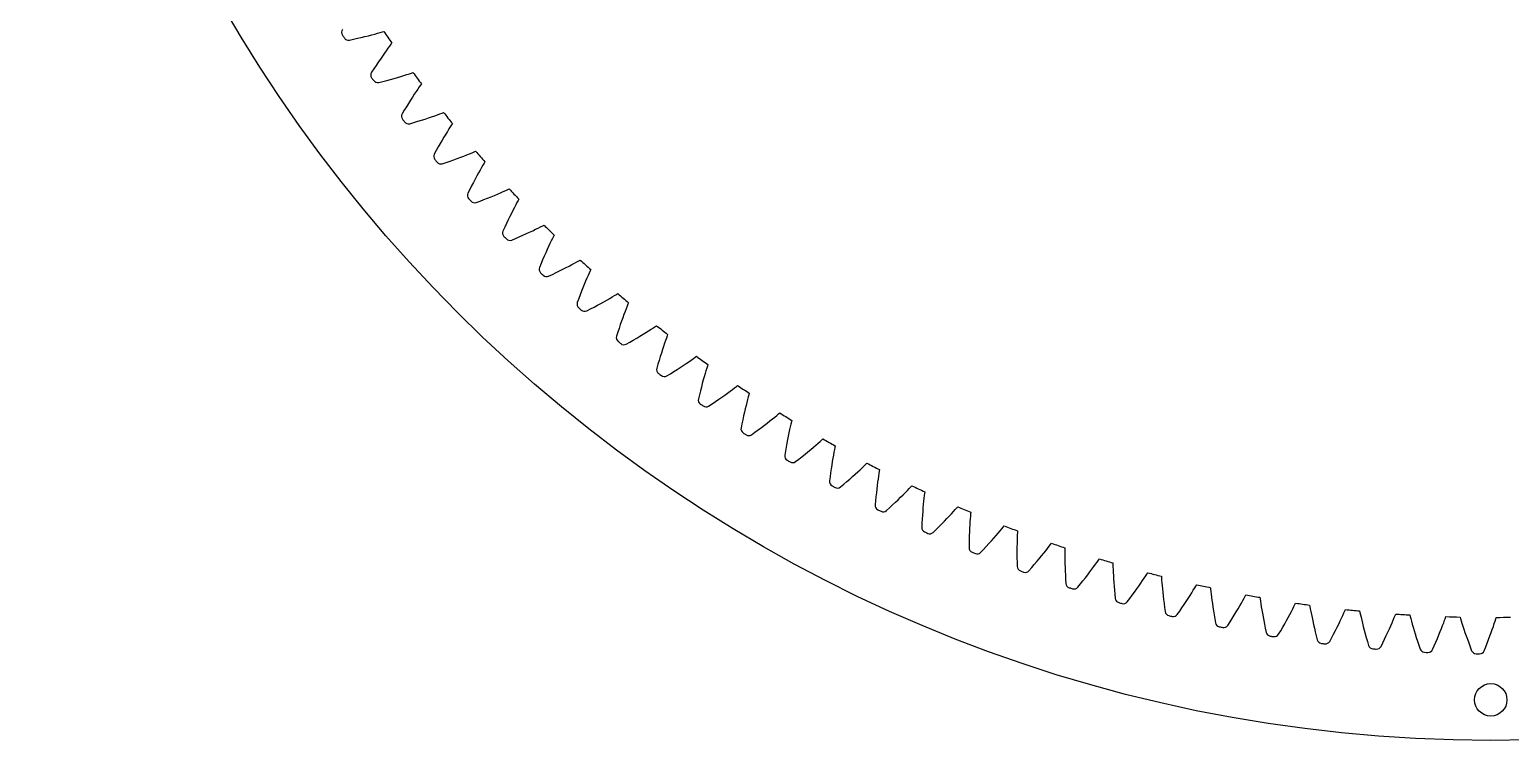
# Model space of a CAD drawing. Header units: millimetres. Extents: x -90 to 90, y -90 to 90.
# Drawn here: x -90.1 to 1.2, y -90.1 to -46.2 of the extents above; entities that cross this region are included whole.
import ezdxf

# ---------------------------------------------------------------- set-up
doc = ezdxf.new("R2010")
doc.units = ezdxf.units.MM

msp = doc.modelspace()

# ---------------------------------------------------------------- linework, layer by layer
at = {"layer": 'fixed_ring'}
for p, q in [((-68.996147, -46.566868), (-68.805105, -46.516684)), ((-68.805105, -46.516684), (-68.628699, -46.469025)), ((-68.628699, -46.469025), (-68.469939, -46.425024)), ((-68.469939, -46.425024), (-68.334548, -46.38665)), ((-68.334548, -46.38665), (-68.242206, -46.360019)), ((-70.373303, -46.888469), (-70.120606, -46.834021)), ((-70.120606, -46.834021), (-69.876143, -46.779871)), ((-69.876143, -46.779871), (-69.640786, -46.725726)), ((-69.640786, -46.725726), (-69.415131, -46.67191)), ((-69.415131, -46.67191), (-69.199927, -46.618804)), ((-69.199927, -46.618804), (-68.996147, -46.566868)), ((-67.991762, -47.396085), (-68.09952, -47.543662)), ((-67.893748, -47.26367), (-67.991762, -47.396085)), ((-67.809367, -47.151049), (-67.893748, -47.26367)), ((-67.751388, -47.074403), (-67.809367, -47.151049)), ((-68.59438, -48.248768), (-68.729336, -48.449046)), ((-68.463211, -48.057428), (-68.59438, -48.248768)), ((-68.336452, -47.875589), (-68.463211, -48.057428)), ((-68.214884, -47.703994), (-68.336452, -47.875589)), ((-68.09952, -47.543662), (-68.214884, -47.703994)), ((-68.867562, -48.657823), (-69.00902, -48.87418)), ((-68.729336, -48.449046), (-68.867562, -48.657823)), ((-67.833914, -49.312196), (-67.610443, -49.24993)), ((-67.610443, -49.24993), (-67.397389, -49.188766)), ((-67.397389, -49.188766), (-67.195706, -49.129202)), ((-67.195706, -49.129202), (-67.006688, -49.071867)), ((-67.006688, -49.071867), (-66.832199, -49.017607)), ((-66.832199, -49.017607), (-66.675207, -48.967666)), ((-66.675207, -48.967666), (-66.541354, -48.924225)), ((-66.541354, -48.924225), (-66.45008, -48.89414)), ((-68.559791, -49.502377), (-68.30932, -49.438463)), ((-68.30932, -49.438463), (-68.067068, -49.375156)), ((-68.067068, -49.375156), (-67.833914, -49.312196)), ((-66.262972, -50.071578), (-66.372224, -50.236136)), ((-66.160841, -49.920053), (-66.262972, -50.071578)), ((-66.067878, -49.784044), (-66.160841, -49.920053)), ((-65.987792, -49.66833), (-66.067878, -49.784044)), ((-65.932738, -49.589556), (-65.987792, -49.66833)), ((-66.858286, -51.000013), (-66.988562, -51.213841)), ((-66.730959, -50.794799), (-66.858286, -51.000013)), ((-66.60708, -50.59866), (-66.730959, -50.794799)), ((-66.487251, -50.412183), (-66.60708, -50.59866)), ((-66.372224, -50.236136), (-66.487251, -50.412183)), ((-66.988562, -51.213841), (-67.121781, -51.435365)), ((-66.649241, -52.04622), (-66.401351, -51.97293)), ((-66.401351, -51.97293), (-66.161651, -51.900555)), ((-66.161651, -51.900555), (-65.93103, -51.82887)), ((-65.93103, -51.82887), (-65.71006, -51.758242)), ((-65.71006, -51.758242), (-65.499457, -51.689108)), ((-65.499457, -51.689108), (-65.300158, -51.621999)), ((-65.300158, -51.621999), (-65.11343, -51.557595)), ((-65.11343, -51.557595), (-64.941105, -51.49681)), ((-64.941105, -51.49681), (-64.786103, -51.440999)), ((-64.786103, -51.440999), (-64.653979, -51.392554)), ((-64.653979, -51.392554), (-64.563901, -51.359057)), ((-64.020767, -52.034521), (-64.072819, -52.11531)), ((-64.543945, -52.877424), (-64.656675, -53.068277)), ((-64.435621, -52.697175), (-64.543945, -52.877424)), ((-64.332636, -52.528624), (-64.435621, -52.697175)), ((-64.236278, -52.373364), (-64.332636, -52.528624)), ((-64.148495, -52.233955), (-64.236278, -52.373364)), ((-64.072819, -52.11531), (-64.148495, -52.233955)), ((-65.014746, -53.697371), (-65.139539, -53.92375)), ((-64.892606, -53.478794), (-65.014746, -53.697371)), ((-64.773088, -53.268936), (-64.892606, -53.478794)), ((-64.656675, -53.068277), (-64.773088, -53.268936)), ((-62.958095, -53.903125), (-62.805302, -53.841523)), ((-62.805302, -53.841523), (-62.675094, -53.788143)), ((-62.675094, -53.788143), (-62.586339, -53.751281)), ((-64.644355, -54.516398), (-64.399398, -54.433835)), ((-64.399398, -54.433835), (-64.16259, -54.352495)), ((-64.16259, -54.352495), (-63.934829, -54.272186)), ((-63.934829, -54.272186), (-63.716671, -54.193296)), ((-63.716671, -54.193296), (-63.508819, -54.116289)), ((-63.508819, -54.116289), (-63.312185, -54.041731)), ((-63.312185, -54.041731), (-63.128011, -53.970349)), ((-63.128011, -53.970349), (-62.958095, -53.903125)), ((-62.220795, -54.752546), (-62.311245, -54.911321)), ((-62.138318, -54.609934), (-62.220795, -54.752546)), ((-62.067159, -54.488526), (-62.138318, -54.609934)), ((-62.018182, -54.405837), (-62.067159, -54.488526)), ((-62.723538, -55.667677), (-62.835078, -55.881882)), ((-62.614755, -55.462781), (-62.723538, -55.667677)), ((-62.509284, -55.267822), (-62.614755, -55.462781)), ((-62.407816, -55.083626), (-62.509284, -55.267822)), ((-62.311245, -54.911321), (-62.407816, -55.083626)), ((-62.94891, -56.104898), (-63.065099, -56.335811)), ((-62.835078, -55.881882), (-62.94891, -56.104898)), ((-61.848135, -56.638686), (-61.633099, -56.551646)), ((-61.633099, -56.551646), (-61.42829, -56.466874)), ((-61.42829, -56.466874), (-61.2346, -56.384974)), ((-61.2346, -56.384974), (-61.053242, -56.306714)), ((-61.053242, -56.306714), (-60.885974, -56.233146)), ((-60.885974, -56.233146), (-60.735606, -56.16584)), ((-60.735606, -56.16584), (-60.607499, -56.1076)), ((-60.607499, -56.1076), (-60.520193, -56.067426)), ((-62.547973, -56.909414), (-62.306295, -56.817695)), ((-62.306295, -56.817695), (-62.072714, -56.727505)), ((-62.072714, -56.727505), (-61.848135, -56.638686)), ((-60.291681, -57.392113), (-60.386148, -57.579995)), ((-60.201659, -57.216297), (-60.291681, -57.392113)), ((-60.117245, -57.054233), (-60.201659, -57.216297)), ((-60.040191, -56.908619), (-60.117245, -57.054233)), ((-59.973649, -56.78462), (-60.040191, -56.908619)), ((-59.927817, -56.700148), (-59.973649, -56.78462)), ((-60.688613, -58.205875), (-60.793976, -58.433016)), ((-60.58521, -57.987626), (-60.688613, -58.205875)), ((-60.484211, -57.778783), (-60.58521, -57.987626)), ((-60.386148, -57.579995), (-60.484211, -57.778783)), ((-58.727677, -58.483575), (-58.579947, -58.410661)), ((-58.579947, -58.410661), (-58.45412, -58.347643)), ((-58.45412, -58.347643), (-58.368388, -58.304213)), ((-60.793976, -58.433016), (-60.901397, -58.668136)), ((-60.363062, -59.22188), (-60.125004, -59.121136)), ((-60.125004, -59.121136), (-59.894981, -59.022224)), ((-59.894981, -59.022224), (-59.673902, -58.92502)), ((-59.673902, -58.92502), (-59.462292, -58.829953)), ((-59.462292, -58.829953), (-59.260817, -58.737538)), ((-59.260817, -58.737538), (-59.070344, -58.648409)), ((-59.070344, -58.648409), (-58.892058, -58.563383)), ((-58.892058, -58.563383), (-58.727677, -58.483575)), ((-57.928606, -59.275165), (-58.006864, -59.44029)), ((-57.857084, -59.126756), (-57.928606, -59.275165)), ((-57.795253, -59.000342), (-57.857084, -59.126756)), ((-57.752631, -58.914205), (-57.795253, -59.000342)), ((-58.361131, -60.225501), (-58.456251, -60.447485)), ((-58.268058, -60.013006), (-58.361131, -60.225501)), ((-58.177542, -59.810671), (-58.268058, -60.013006)), ((-58.090209, -59.619368), (-58.177542, -59.810671)), ((-58.006864, -59.44029), (-58.090209, -59.619368)), ((-58.552995, -60.678428), (-58.651496, -60.917422)), ((-58.456251, -60.447485), (-58.552995, -60.678428)), ((-57.632474, -61.233403), (-57.415207, -61.127952)), ((-57.415207, -61.127952), (-57.207323, -61.024993)), ((-57.207323, -61.024993), (-57.009467, -60.925064)), ((-57.009467, -60.925064), (-56.822481, -60.828834)), ((-56.822481, -60.828834), (-56.64752, -60.737162)), ((-56.64752, -60.737162), (-56.486256, -60.651228)), ((-56.486256, -60.651228), (-56.341374, -60.572808)), ((-56.341374, -60.572808), (-56.218007, -60.505102)), ((-56.218007, -60.505102), (-56.133969, -60.458478)), ((-55.535054, -61.132556), (-55.592087, -61.261206)), ((-55.495703, -61.044877), (-55.535054, -61.132556)), ((-58.092713, -61.450525), (-57.858613, -61.340898)), ((-57.858613, -61.340898), (-57.632474, -61.233403)), ((-55.886593, -61.956691), (-55.969434, -62.162288)), ((-55.806517, -61.762238), (-55.886593, -61.956691)), ((-55.729967, -61.580152), (-55.806517, -61.762238)), ((-55.657976, -61.4122), (-55.729967, -61.580152)), ((-55.592087, -61.261206), (-55.657976, -61.4122)), ((-56.229139, -62.837956), (-56.318581, -63.080487)), ((-56.141151, -62.603538), (-56.229139, -62.837956)), ((-56.054447, -62.378133), (-56.141151, -62.603538)), ((-55.969434, -62.162288), (-56.054447, -62.378133)), ((-54.677426, -63.026358), (-54.494193, -62.923163)), ((-54.494193, -62.923163), (-54.322803, -62.824975)), ((-54.322803, -62.824975), (-54.164886, -62.733035)), ((-54.164886, -62.733035), (-54.023056, -62.649221)), ((-54.023056, -62.649221), (-53.902323, -62.576923)), ((-53.902323, -62.576923), (-53.820098, -62.52717)), ((-55.74014, -63.592194), (-55.51033, -63.473838)), ((-55.51033, -63.473838), (-55.288394, -63.357914)), ((-55.288394, -63.357914), (-55.075248, -63.244364)), ((-55.075248, -63.244364), (-54.871384, -63.133658)), ((-54.871384, -63.133658), (-54.677426, -63.026358)), ((-53.443837, -63.817691), (-53.516542, -64.015018)), ((-53.374191, -63.632854), (-53.443837, -63.817691)), ((-53.308568, -63.462313), (-53.374191, -63.632854)), ((-53.248405, -63.308947), (-53.308568, -63.462313)), ((-53.196252, -63.178243), (-53.248405, -63.308947)), ((-53.160227, -63.089146), (-53.196252, -63.178243)), ((-53.746588, -64.670982), (-53.825697, -64.908545)), ((-53.668425, -64.442476), (-53.746588, -64.670982)), ((-53.591591, -64.223585), (-53.668425, -64.442476)), ((-53.516542, -64.015018), (-53.591591, -64.223585)), ((-51.921198, -64.823865), (-51.766852, -64.726051)), ((-51.766852, -64.726051), (-51.628274, -64.636961)), ((-51.628274, -64.636961), (-51.510346, -64.560173)), ((-51.510346, -64.560173), (-51.430051, -64.507363)), ((-53.825697, -64.908545), (-53.905953, -65.154268)), ((-53.308673, -65.643855), (-53.083478, -65.516939)), ((-53.083478, -65.516939), (-52.866059, -65.392748)), ((-52.866059, -65.392748), (-52.657335, -65.271261)), ((-52.657335, -65.271261), (-52.45778, -65.152965)), ((-52.45778, -65.152965), (-52.267995, -65.038446)), ((-52.267995, -65.038446), (-52.088773, -64.928431)), ((-52.088773, -64.928431), (-51.921198, -64.823865)), ((-50.942869, -65.595491), (-51.005514, -65.782817)), ((-50.883707, -65.422603), (-50.942869, -65.595491)), ((-50.829356, -65.267082), (-50.883707, -65.422603)), ((-50.782157, -65.134509), (-50.829356, -65.267082)), ((-50.749508, -65.044119), (-50.782157, -65.134509)), ((-51.206441, -66.415607), (-51.275954, -66.646892)), ((-51.137895, -66.193982), (-51.206441, -66.415607)), ((-51.070744, -65.982739), (-51.137895, -66.193982)), ((-51.005514, -65.782817), (-51.070744, -65.982739)), ((-49.446105, -66.731005), (-49.295547, -66.627454)), ((-49.295547, -66.627454), (-49.160419, -66.533215)), ((-49.160419, -66.533215), (-49.045463, -66.452045)), ((-49.045463, -66.452045), (-48.967211, -66.396252)), ((-51.346071, -66.887262), (-51.417027, -67.13583)), ((-51.275954, -66.646892), (-51.346071, -66.887262)), ((-50.801754, -67.602604), (-50.581492, -67.467307)), ((-50.581492, -67.467307), (-50.368899, -67.335026)), ((-50.368899, -67.335026), (-50.164892, -67.205774)), ((-50.164892, -67.205774), (-49.969927, -67.080056)), ((-49.969927, -67.080056), (-49.784585, -66.958479)), ((-49.784585, -66.958479), (-49.609628, -66.8418)), ((-49.609628, -66.8418), (-49.446105, -66.731005)), ((-48.439443, -67.465285), (-48.494998, -67.654835)), ((-48.386827, -67.290293), (-48.439443, -67.465285)), ((-48.338364, -67.132839), (-48.386827, -67.290293)), ((-48.296185, -66.998584), (-48.338364, -67.132839)), ((-48.266959, -66.90703), (-48.296185, -66.998584)), ((-48.67198, -68.294735), (-48.732744, -68.528471)), ((-48.611819, -68.070688), (-48.67198, -68.294735)), ((-48.552662, -67.857069), (-48.611819, -68.070688)), ((-48.494998, -67.654835), (-48.552662, -67.857069)), ((-46.901026, -68.543695), (-46.75447, -68.434554)), ((-46.75447, -68.434554), (-46.622982, -68.335299)), ((-46.622982, -68.335299), (-46.511161, -68.249862)), ((-46.511161, -68.249862), (-46.435063, -68.191165)), ((-48.79377, -68.771308), (-48.855326, -69.022369)), ((-48.732744, -68.528471), (-48.79377, -68.771308)), ((-48.222931, -69.46567), (-48.007914, -69.322183)), ((-48.007914, -69.322183), (-47.800447, -69.181999)), ((-47.800447, -69.181999), (-47.601446, -69.045165)), ((-47.601446, -69.045165), (-47.411349, -68.912202)), ((-47.411349, -68.912202), (-47.23071, -68.783739)), ((-47.23071, -68.783739), (-47.060266, -68.660562)), ((-47.060266, -68.660562), (-46.901026, -68.543695)), ((-45.867457, -69.239589), (-45.915842, -69.431095)), ((-45.82146, -69.062742), (-45.867457, -69.239589)), ((-45.778954, -68.903576), (-45.82146, -69.062742)), ((-45.741855, -68.76783), (-45.778954, -68.903576)), ((-45.716094, -68.675241), (-45.741855, -68.76783)), ((-46.06863, -70.077199), (-46.120559, -70.313055)), ((-46.016939, -69.851048), (-46.06863, -70.077199)), ((-45.965859, -69.635354), (-46.016939, -69.851048)), ((-45.915842, -69.431095), (-45.965859, -69.635354)), ((-44.444296, -70.382143), (-44.289564, -70.259368)), ((-44.289564, -70.259368), (-44.147217, -70.144792)), ((-44.147217, -70.144792), (-44.019556, -70.040661)), ((-44.019556, -70.040661), (-43.911027, -69.951078)), ((-43.911027, -69.951078), (-43.837191, -69.889561)), ((-46.172407, -70.558016), (-46.224476, -70.811215)), ((-46.120559, -70.313055), (-46.172407, -70.558016)), ((-45.575854, -71.230414), (-45.366386, -71.078941)), ((-45.366386, -71.078941), (-45.164339, -70.931052)), ((-45.164339, -70.931052), (-44.970626, -70.78683)), ((-44.970626, -70.78683), (-44.785664, -70.64681)), ((-44.785664, -70.64681), (-44.609986, -70.511644)), ((-44.609986, -70.511644), (-44.444296, -70.382143)), ((-43.271698, -71.109082), (-43.313996, -71.315079)), ((-43.230551, -70.915893), (-43.271698, -71.109082)), ((-43.191238, -70.737441), (-43.230551, -70.915893)), ((-43.15475, -70.576788), (-43.191238, -70.737441)), ((-43.122782, -70.439742), (-43.15475, -70.576788)), ((-43.100522, -70.346251), (-43.122782, -70.439742)), ((-43.443095, -71.99812), (-43.485692, -72.244857)), ((-43.400074, -71.760477), (-43.443095, -71.99812)), ((-43.356926, -71.532541), (-43.400074, -71.760477)), ((-43.313996, -71.315079), (-43.356926, -71.532541)), ((-41.926121, -72.139747), (-41.765419, -72.004105)), ((-41.765419, -72.004105), (-41.615416, -71.875598)), ((-41.615416, -71.875598), (-41.477479, -71.755748)), ((-41.477479, -71.755748), (-41.353825, -71.646889)), ((-41.353825, -71.646889), (-41.248743, -71.553287)), ((-41.248743, -71.553287), (-41.177273, -71.489036)), ((-40.442675, -72.011956), (-40.469464, -72.150107)), ((-40.423947, -71.917693), (-40.442675, -72.011956)), ((-43.485692, -72.244857), (-43.5282, -72.499836)), ((-42.864269, -72.89434), (-42.660647, -72.735095)), ((-42.660647, -72.735095), (-42.464306, -72.579711)), ((-42.464306, -72.579711), (-42.276155, -72.428304)), ((-42.276155, -72.428304), (-42.096591, -72.281426)), ((-42.096591, -72.281426), (-41.926121, -72.139747)), ((-40.600827, -72.893865), (-40.635547, -73.112788)), ((-40.566308, -72.686423), (-40.600827, -72.893865)), ((-40.532456, -72.491823), (-40.566308, -72.686423)), ((-40.499884, -72.312018), (-40.532456, -72.491823)), ((-40.469464, -72.150107), (-40.499884, -72.312018)), ((-38.528075, -73.05422), (-38.459072, -72.987326)), ((-40.737428, -73.829444), (-40.770315, -74.085841)), ((-40.704142, -73.581278), (-40.737428, -73.829444)), ((-40.670091, -73.342186), (-40.704142, -73.581278)), ((-40.635547, -73.112788), (-40.670091, -73.342186)), ((-39.521846, -73.967264), (-39.347934, -73.813736)), ((-39.347934, -73.813736), (-39.182915, -73.665745)), ((-39.182915, -73.665745), (-39.027429, -73.524154)), ((-39.027429, -73.524154), (-38.882365, -73.390095)), ((-38.882365, -73.390095), (-38.749034, -73.265142)), ((-38.749034, -73.265142), (-38.629562, -73.151708)), ((-38.629562, -73.151708), (-38.528075, -73.05422)), ((-37.751207, -73.784246), (-37.776993, -73.965148)), ((-37.726899, -73.621305), (-37.751207, -73.784246)), ((-37.705325, -73.482244), (-37.726899, -73.621305)), ((-37.690156, -73.387343), (-37.705325, -73.482244)), ((-40.092014, -74.455092), (-39.894527, -74.288301)), ((-39.894527, -74.288301), (-39.704169, -74.125641)), ((-39.704169, -74.125641), (-39.521846, -73.967264)), ((-37.882544, -74.820087), (-37.907577, -75.060291)), ((-37.856653, -74.589553), (-37.882544, -74.820087)), ((-37.830192, -74.369478), (-37.856653, -74.589553)), ((-37.8035, -74.160885), (-37.830192, -74.369478)), ((-37.776993, -73.965148), (-37.8035, -74.160885)), ((-36.234199, -74.940138), (-36.09428, -74.800717)), ((-36.09428, -74.800717), (-35.965744, -74.670837)), ((-35.965744, -74.670837), (-35.850624, -74.55299)), ((-35.850624, -74.55299), (-35.752875, -74.451753)), ((-35.752875, -74.451753), (-35.686438, -74.382311)), ((-34.914607, -74.848526), (-34.930935, -74.988301)), ((-34.903019, -74.753122), (-34.914607, -74.848526)), ((-37.931505, -75.309533), (-37.954724, -75.566985)), ((-37.907577, -75.060291), (-37.931505, -75.309533)), ((-37.263014, -75.910461), (-37.07194, -75.73636)), ((-37.07194, -75.73636), (-36.887835, -75.566655)), ((-36.887835, -75.566655), (-36.711599, -75.401532)), ((-36.711599, -75.401532), (-36.543585, -75.241571)), ((-36.543585, -75.241571), (-36.384249, -75.087477)), ((-36.384249, -75.087477), (-36.234199, -74.940138)), ((-35.006013, -75.73983), (-35.024177, -75.960744)), ((-34.987186, -75.53038), (-35.006013, -75.73983)), ((-34.96806, -75.333785), (-34.987186, -75.53038)), ((-34.949097, -75.152041), (-34.96806, -75.333785)), ((-34.930935, -74.988301), (-34.949097, -75.152041)), ((-33.020942, -75.84875), (-32.927071, -75.743908)), ((-32.927071, -75.743908), (-32.863293, -75.672016)), ((-35.071894, -76.68303), (-35.085412, -76.941174)), ((-35.057358, -76.433065), (-35.071894, -76.68303)), ((-35.041378, -76.192089), (-35.057358, -76.433065)), ((-35.024177, -75.960744), (-35.041378, -76.192089)), ((-33.849391, -76.729077), (-33.687513, -76.562909)), ((-33.687513, -76.562909), (-33.534085, -76.402931)), ((-33.534085, -76.402931), (-33.389684, -76.250052)), ((-33.389684, -76.250052), (-33.255109, -76.105467)), ((-33.255109, -76.105467), (-33.131548, -75.970844)), ((-33.131548, -75.970844), (-33.020942, -75.84875)), ((-32.109634, -76.595795), (-32.121351, -76.79297)), ((-32.097521, -76.413466), (-32.109634, -76.595795)), ((-32.085531, -76.249159), (-32.097521, -76.413466)), ((-32.074472, -76.108869), (-32.085531, -76.249159)), ((-32.06648, -76.013097), (-32.074472, -76.108869)), ((-34.381272, -77.258388), (-34.196882, -77.077222)), ((-34.196882, -77.077222), (-34.019291, -76.900712)), ((-34.019291, -76.900712), (-33.849391, -76.729077)), ((-32.150614, -77.456249), (-32.157519, -77.697655)), ((-32.142128, -77.224421), (-32.150614, -77.456249)), ((-32.132287, -77.00298), (-32.142128, -77.224421)), ((-32.121351, -76.79297), (-32.132287, -77.00298)), ((-30.636458, -77.610245), (-30.497909, -77.452043)), ((-30.497909, -77.452043), (-30.368868, -77.302498)), ((-30.368868, -77.302498), (-30.250459, -77.163322)), ((-30.250459, -77.163322), (-30.144524, -77.037154)), ((-30.144524, -77.037154), (-30.054663, -76.928856)), ((-30.054663, -76.928856), (-29.993634, -76.854616)), ((-29.200514, -77.566736), (-29.20576, -77.749392)), ((-29.194713, -77.402095), (-29.200514, -77.566736)), ((-29.188939, -77.261488), (-29.194713, -77.402095)), ((-29.184555, -77.165483), (-29.188939, -77.261488)), ((-32.162642, -77.947991), (-32.166441, -78.20646)), ((-32.157519, -77.697655), (-32.162642, -77.947991)), ((-31.450867, -78.496964), (-31.273422, -78.30899)), ((-31.273422, -78.30899), (-31.102597, -78.125925)), ((-31.102597, -78.125925), (-30.939273, -77.948021)), ((-30.939273, -77.948021), (-30.783759, -77.775881)), ((-30.783759, -77.775881), (-30.636458, -77.610245)), ((-29.213081, -78.157141), (-29.214586, -78.378795)), ((-29.214586, -78.378795), (-29.214346, -78.610779)), ((-29.210053, -77.946868), (-29.213081, -78.157141)), ((-29.20576, -77.749392), (-29.210053, -77.946868)), ((-27.562968, -78.544409), (-27.439644, -78.390116)), ((-27.439644, -78.390116), (-27.326553, -78.246585)), ((-27.326553, -78.246585), (-27.225439, -78.116522)), ((-27.225439, -78.116522), (-27.139715, -78.00492)), ((-27.139715, -78.00492), (-27.081522, -77.928436)), ((-26.262092, -78.304752), (-26.262573, -78.445476)), ((-26.262573, -78.445476), (-26.262177, -78.61022)), ((-26.261323, -78.20865), (-26.262092, -78.304752)), ((-29.214346, -78.610779), (-29.212165, -78.852274)), ((-29.212165, -78.852274), (-29.207868, -79.102625)), ((-29.207868, -79.102625), (-29.201942, -79.361054)), ((-28.305698, -79.429921), (-28.14188, -79.24056)), ((-28.14188, -79.24056), (-27.985363, -79.056638)), ((-27.985363, -79.056638), (-27.836435, -78.878771)), ((-27.836435, -78.878771), (-27.695468, -78.707711)), ((-27.695468, -78.707711), (-27.562968, -78.544409)), ((-26.262177, -78.61022), (-26.260549, -78.792943)), ((-26.260549, -78.792943), (-26.25741, -78.990442)), ((-26.25741, -78.990442), (-26.252527, -79.200679)), ((-26.252527, -79.200679), (-26.245693, -79.422233)), ((-26.245693, -79.422233), (-26.236727, -79.654044)), ((-24.589015, -79.525605), (-24.471581, -79.366782)), ((-24.471581, -79.366782), (-24.36397, -79.219098)), ((-24.36397, -79.219098), (-24.26782, -79.085324)), ((-24.26782, -79.085324), (-24.186355, -78.970576)), ((-24.186355, -78.970576), (-24.131079, -78.891958)), ((-23.30092, -79.141122), (-23.298074, -79.237185)), ((-23.298074, -79.237185), (-23.293261, -79.377827)), ((-23.293261, -79.377827), (-23.286669, -79.542439)), ((-28.475947, -79.624436), (-28.305698, -79.429921)), ((-26.236727, -79.654044), (-26.225465, -79.895286)), ((-26.225465, -79.895286), (-26.211754, -80.145298)), ((-26.211754, -80.145298), (-26.196111, -80.403322)), ((-25.297911, -80.438427), (-25.141331, -80.243038)), ((-25.141331, -80.243038), (-24.991844, -80.053359)), ((-24.991844, -80.053359), (-24.849711, -79.870016)), ((-24.849711, -79.870016), (-24.715279, -79.693775)), ((-24.715279, -79.693775), (-24.589015, -79.525605)), ((-23.286669, -79.542439), (-23.278169, -79.724972)), ((-23.278169, -79.724972), (-23.267604, -79.922213)), ((-23.267604, -79.922213), (-23.254815, -80.132118)), ((-23.254815, -80.132118), (-23.239653, -80.353258)), ((-21.580259, -80.39424), (-21.468882, -80.231113)), ((-21.468882, -80.231113), (-21.366903, -80.079486)), ((-21.366903, -80.079486), (-21.275852, -79.942189)), ((-21.275852, -79.942189), (-21.198761, -79.824459)), ((-21.198761, -79.824459), (-21.146482, -79.743817)), ((-20.307538, -79.961578), (-20.30108, -80.057466)), ((-20.30108, -80.057466), (-20.290981, -80.197828)), ((-20.290981, -80.197828), (-20.278201, -80.362075)), ((-25.460723, -80.639208), (-25.297911, -80.438427)), ((-23.239653, -80.353258), (-23.221974, -80.584567)), ((-23.221974, -80.584567), (-23.201645, -80.825215)), ((-23.201645, -80.825215), (-23.178539, -81.074535)), ((-23.178539, -81.074535), (-23.153202, -81.331787)), ((-22.254317, -81.333082), (-22.105198, -81.131942)), ((-22.105198, -81.131942), (-21.962951, -80.936773)), ((-21.962951, -80.936773), (-21.827815, -80.748214)), ((-21.827815, -80.748214), (-21.700108, -80.567041)), ((-21.700108, -80.567041), (-21.580259, -80.39424)), ((-20.278201, -80.362075), (-20.262841, -80.54416)), ((-20.262841, -80.54416), (-20.244864, -80.740863)), ((-20.244864, -80.740863), (-20.224189, -80.950139)), ((-20.224189, -80.950139), (-20.200719, -81.170552)), ((-20.200719, -81.170552), (-20.174352, -81.401032)), ((-18.654222, -81.326273), (-18.540958, -81.149087)), ((-18.540958, -81.149087), (-18.435797, -80.981885)), ((-18.435797, -80.981885), (-18.339592, -80.82653)), ((-18.339592, -80.82653), (-18.253771, -80.685905)), ((-18.253771, -80.685905), (-18.181162, -80.565359)), ((-18.181162, -80.565359), (-18.131954, -80.482807)), ((-17.285413, -80.668857), (-17.275353, -80.764434)), ((-17.275353, -80.764434), (-17.259981, -80.904317)), ((-17.259981, -80.904317), (-17.241032, -81.067968)), ((-17.241032, -81.067968), (-17.218833, -81.249345)), ((-17.218833, -81.249345), (-17.19347, -81.445233)), ((-15.205853, -81.31542), (-15.137831, -81.192227)), ((-15.137831, -81.192227), (-15.091762, -81.107883)), ((-22.409461, -81.539845), (-22.254317, -81.333082)), ((-20.174352, -81.401032), (-20.144986, -81.640745)), ((-20.144986, -81.640745), (-20.112518, -81.889019)), ((-20.112518, -81.889019), (-20.077522, -82.145136)), ((-19.326482, -82.325072), (-19.179225, -82.112619)), ((-19.179225, -82.112619), (-19.037777, -81.906012)), ((-19.037777, -81.906012), (-18.902972, -81.705631)), ((-18.902972, -81.705631), (-18.775025, -81.512122)), ((-18.775025, -81.512122), (-18.654222, -81.326273)), ((-17.19347, -81.445233), (-17.164938, -81.653583)), ((-17.164938, -81.653583), (-17.133194, -81.872958)), ((-17.133194, -81.872958), (-17.098176, -82.102283)), ((-17.098176, -82.102283), (-17.059813, -82.340722)), ((-15.816238, -82.358844), (-15.69566, -82.160658)), ((-15.69566, -82.160658), (-15.581934, -81.970398)), ((-15.581934, -81.970398), (-15.475415, -81.789076)), ((-15.475415, -81.789076), (-15.376617, -81.618037)), ((-15.376617, -81.618037), (-15.286325, -81.459173)), ((-15.286325, -81.459173), (-15.205853, -81.31542)), ((-14.238822, -81.261959), (-14.225174, -81.35709)), ((-14.225174, -81.35709), (-14.204551, -81.496296)), ((-14.204551, -81.496296), (-14.17946, -81.659118)), ((-14.17946, -81.659118), (-14.150455, -81.839532)), ((-14.150455, -81.839532), (-14.117741, -82.034327)), ((-14.117741, -82.034327), (-14.081392, -82.241456)), ((-12.387968, -82.313302), (-12.295674, -82.138668)), ((-12.295674, -82.138668), (-12.211421, -81.97652)), ((-12.211421, -81.97652), (-12.136414, -81.829841)), ((-12.136414, -81.829841), (-12.073073, -81.704177)), ((-12.073073, -81.704177), (-12.03021, -81.61816)), ((-11.172077, -81.740043), (-11.154861, -81.834594)), ((-11.154861, -81.834594), (-11.129016, -81.972925)), ((-11.129016, -81.972925), (-11.097818, -82.134688)), ((-11.097818, -82.134688), (-11.062047, -82.313884)), ((-9.049796, -82.228442), (-8.991227, -82.100484)), ((-8.991227, -82.100484), (-8.95163, -82.012916)), ((-8.08952, -82.102434), (-8.068759, -82.19627)), ((-17.059813, -82.340722), (-17.01803, -82.587599)), ((-17.01803, -82.587599), (-16.973425, -82.842218)), ((-16.216148, -82.993776), (-16.076987, -82.775935)), ((-16.076987, -82.775935), (-15.94341, -82.564153)), ((-15.94341, -82.564153), (-15.816238, -82.358844)), ((-14.081392, -82.241456), (-14.041419, -82.459482)), ((-14.041419, -82.459482), (-13.9978, -82.687327)), ((-13.9978, -82.687327), (-13.950495, -82.924154)), ((-13.950495, -82.924154), (-13.899455, -83.169285)), ((-12.826478, -83.105434), (-12.707118, -82.895486)), ((-12.707118, -82.895486), (-12.59408, -82.692906)), ((-12.59408, -82.692906), (-12.487591, -82.498502)), ((-12.487591, -82.498502), (-12.387968, -82.313302)), ((-11.062047, -82.313884), (-11.02203, -82.507311)), ((-11.02203, -82.507311), (-10.977915, -82.712926)), ((-10.977915, -82.712926), (-10.929769, -82.929293)), ((-10.929769, -82.929293), (-10.87761, -83.155337)), ((-9.474675, -83.108111), (-9.375574, -82.909839)), ((-9.375574, -82.909839), (-9.282987, -82.721023)), ((-9.282987, -82.721023), (-9.197327, -82.54304)), ((-9.197327, -82.54304), (-9.119233, -82.377838)), ((-9.119233, -82.377838), (-9.049796, -82.228442)), ((-8.068759, -82.19627), (-8.03773, -82.333531)), ((-8.03773, -82.333531), (-8.000469, -82.494006)), ((-8.000469, -82.494006), (-7.957983, -82.67173)), ((-7.957983, -82.67173), (-7.910718, -82.863514)), ((-7.910718, -82.863514), (-7.858901, -83.067325)), ((-7.858901, -83.067325), (-7.80265, -83.281728)), ((-6.250286, -83.203826), (-6.164867, -83.011661)), ((-6.164867, -83.011661), (-6.085963, -82.830583)), ((-6.085963, -82.830583), (-6.014138, -82.662559)), ((-6.014138, -82.662559), (-5.95037, -82.510657)), ((-5.95037, -82.510657), (-5.896655, -82.380587)), ((-5.896655, -82.380587), (-5.86038, -82.291591)), ((-4.995513, -82.348618), (-4.971237, -82.441606)), ((-4.971237, -82.441606), (-4.935067, -82.577604)), ((-4.935067, -82.577604), (-4.891796, -82.736563)), ((-4.891796, -82.736563), (-4.842655, -82.912563)), ((-4.842655, -82.912563), (-4.78821, -83.102434)), ((-3.038022, -83.184806), (-2.965984, -83.000887)), ((-2.965984, -83.000887), (-2.900531, -82.830281)), ((-2.900531, -82.830281), (-2.842521, -82.676088)), ((-2.842521, -82.676088), (-2.793738, -82.544089)), ((-2.793738, -82.544089), (-2.760835, -82.453792)), ((-1.894436, -82.478246), (-1.866679, -82.570256)), ((-1.866679, -82.570256), (-1.825419, -82.704796)), ((-1.825419, -82.704796), (-1.776199, -82.862016)), ((-1.776199, -82.862016), (-1.720473, -83.036042)), ((-1.720473, -83.036042), (-1.658924, -83.223731)), ((0.093124, -83.240211), (0.158192, -83.053714)), ((0.158192, -83.053714), (0.217182, -82.880766)), ((0.217182, -82.880766), (0.26935, -82.7245)), ((0.26935, -82.7245), (0.313134, -82.59076)), ((0.313134, -82.59076), (0.342617, -82.499289)), ((-13.899455, -83.169285), (-13.845304, -83.422047)), ((-13.082862, -83.545012), (-12.951994, -83.32209)), ((-12.951994, -83.32209), (-12.826478, -83.105434)), ((-10.87761, -83.155337), (-10.821431, -83.390217)), ((-10.821431, -83.390217), (-10.761207, -83.633255)), ((-10.761207, -83.633255), (-10.697587, -83.8838)), ((-9.931059, -83.977999), (-9.808668, -83.750313)), ((-9.808668, -83.750313), (-9.691391, -83.529089)), ((-9.691391, -83.529089), (-9.580013, -83.3148)), ((-9.580013, -83.3148), (-9.474675, -83.108111)), ((-7.80265, -83.281728), (-7.742025, -83.50565)), ((-7.742025, -83.50565), (-7.677051, -83.73825)), ((-7.677051, -83.73825), (-7.607727, -83.978851)), ((-7.607727, -83.978851), (-7.534728, -84.226826)), ((-6.65146, -84.059996), (-6.542586, -83.834517)), ((-6.542586, -83.834517), (-6.439348, -83.616191)), ((-6.439348, -83.616191), (-6.341859, -83.405685)), ((-6.341859, -83.405685), (-6.250286, -83.203826)), ((-4.78821, -83.102434), (-4.728763, -83.304151)), ((-4.728763, -83.304151), (-4.664487, -83.516286)), ((-4.664487, -83.516286), (-4.595482, -83.73777)), ((-4.595482, -83.73777), (-4.521805, -83.967762)), ((-4.521805, -83.967762), (-4.44348, -84.205584)), ((-3.384522, -84.021287), (-3.289569, -83.799232)), ((-3.289569, -83.799232), (-3.200067, -83.585209)), ((-3.200067, -83.585209), (-3.116152, -83.380048)), ((-3.116152, -83.380048), (-3.038022, -83.184806)), ((-1.658924, -83.223731), (-1.591931, -83.423069)), ((-1.591931, -83.423069), (-1.519722, -83.632637)), ((-1.519722, -83.632637), (-1.442435, -83.851368)), ((-1.442435, -83.851368), (-1.360158, -84.078426)), ((-0.221667, -84.089135), (-0.135133, -83.863665)), ((-0.135133, -83.863665), (-0.053746, -83.646426)), ((-0.053746, -83.646426), (0.022393, -83.438254)), ((0.022393, -83.438254), (0.093124, -83.240211)), ((-6.765199, -84.292125), (-6.65146, -84.059996)), ((-4.44348, -84.205584), (-4.361204, -84.450638)), ((-3.589764, -84.486945), (-3.484837, -84.250702)), ((-3.484837, -84.250702), (-3.384522, -84.021287)), ((-1.360158, -84.078426), (-1.272943, -84.313134)), ((-1.272943, -84.313134), (-1.181508, -84.554919)), ((-0.409248, -84.562183), (-0.313281, -84.32216)), ((-0.313281, -84.32216), (-0.221667, -84.089135))]:
    msp.add_line(p, q, dxfattribs=at)
for centre, radius, start, end in [((-70.551617, -46.414133), 0.3, 145.408846, 213.339911), ((0, 0), 82.5, 214.190042, 214.791994), ((0, 0), 84.75, 213.339911, 213.486436), ((-70.43269, -46.594406), 0.3, 213.486436, 281.417501), ((-68.755821, -49.035085), 0.3, 147.564535, 215.4956), ((0, 0), 84.75, 215.4956, 215.642125), ((0, 0), 82.5, 216.345731, 216.947683), ((-68.630198, -49.210756), 0.3, 215.642125, 283.57319), ((-66.862709, -51.586632), 0.3, 149.720223, 217.651289), ((0, 0), 84.75, 217.651289, 217.797813), ((-66.730566, -51.757454), 0.3, 217.797813, 285.728879), ((0, 0), 82.5, 218.501419, 219.103371), ((0, 0), 82.5, 220.657108, 221.25906), ((-64.87496, -54.065165), 0.3, 151.875912, 219.806977), ((0, 0), 84.75, 219.806977, 219.953502), ((-64.736485, -54.230895), 0.3, 219.953502, 287.884567), ((-62.795388, -56.467174), 0.3, 154.031601, 221.962666), ((0, 0), 82.5, 222.812796, 223.414749), ((0, 0), 84.75, 221.962666, 222.10919), ((-62.650777, -56.627578), 0.3, 222.10919, 290.040256), ((0, 0), 82.5, 224.968485, 225.570437), ((-60.626936, -58.78926), 0.3, 156.187289, 224.118355), ((0, 0), 84.75, 224.118355, 224.264879), ((-60.476394, -58.944111), 0.3, 224.264879, 292.195944), ((-58.372673, -61.028137), 0.3, 158.342978, 226.274043), ((0, 0), 82.5, 227.124174, 227.726126), ((0, 0), 84.75, 226.274043, 226.420568), ((-58.216413, -61.177216), 0.3, 226.420568, 294.351633), ((0, 0), 82.5, 229.279862, 229.881814), ((-56.035791, -63.180635), 0.3, 160.498666, 228.429732), ((0, 0), 84.75, 228.429732, 228.576256), ((-55.874034, -63.323731), 0.3, 228.576256, 296.507322), ((0, 0), 82.5, 231.435551, 232.037503), ((-53.619596, -65.243708), 0.3, 162.654355, 230.58542), ((0, 0), 84.75, 230.58542, 230.731945), ((-53.45257, -65.380618), 0.3, 230.731945, 298.66301), ((0, 0), 82.5, 233.59124, 234.193192), ((-51.127508, -67.214436), 0.3, 164.810044, 232.741109), ((0, 0), 84.75, 232.741109, 232.887633), ((-50.955451, -67.344966), 0.3, 232.887633, 300.818699), ((0, 0), 82.5, 235.746928, 236.34888), ((-48.563055, -69.090029), 0.3, 166.965732, 234.896798), ((0, 0), 84.75, 234.896798, 235.043322), ((-48.38621, -69.213995), 0.3, 235.043322, 302.974387), ((0, 0), 82.5, 237.902617, 238.504569), ((-45.929867, -70.867834), 0.3, 169.121421, 237.052486), ((0, 0), 84.75, 237.052486, 237.199011), ((-45.748484, -70.98506), 0.3, 237.199011, 305.130076), ((0, 0), 82.5, 240.058305, 240.660257), ((-43.23167, -72.545332), 0.3, 171.27711, 239.208175), ((0, 0), 84.75, 239.208175, 239.354699), ((-43.046006, -72.655653), 0.3, 239.354699, 307.285765), ((0, 0), 82.5, 242.213994, 242.815946), ((-40.472283, -74.120151), 0.3, 173.432798, 241.363864), ((0, 0), 84.75, 241.363864, 241.510388), ((-40.282601, -74.22341), 0.3, 241.510388, 309.441453), ((0, 0), 82.5, 244.369683, 244.971635), ((-37.655612, -75.590061), 0.3, 175.588487, 243.519552), ((0, 0), 82.5, 246.525371, 247.127323), ((0, 0), 84.75, 243.519552, 243.666077), ((-37.46218, -75.686112), 0.3, 243.666077, 311.597142), ((-34.785645, -76.952982), 0.3, 177.744175, 245.675241), ((0, 0), 84.75, 245.675241, 245.821765), ((-34.588736, -77.041689), 0.3, 245.821765, 313.752831), ((0, 0), 82.5, 248.68106, 249.283012), ((-31.866441, -78.206984), 0.3, 179.899864, 247.830929), ((0, 0), 84.75, 247.830929, 247.977454), ((-31.666336, -78.288222), 0.3, 247.977454, 315.908519), ((0, 0), 82.5, 250.836748, 251.438701), ((-28.902135, -79.350294), 0.3, 182.055553, 249.986618), ((0, 0), 82.5, 252.992437, 253.594389), ((0, 0), 84.75, 249.986618, 250.133142), ((-28.699115, -79.423946), 0.3, 250.133142, 318.064208), ((0, 0), 82.5, 255.148126, 255.750078), ((-25.896921, -80.381291), 0.3, 184.211241, 252.142307), ((0, 0), 84.75, 252.142307, 252.288831), ((-25.691274, -80.447256), 0.3, 252.288831, 320.219896), ((0, 0), 82.5, 257.303814, 257.905766), ((0, 0), 82.5, 259.459503, 260.061455), ((-22.855052, -81.298518), 0.3, 186.36693, 254.297995), ((0, 0), 84.75, 254.297995, 254.44452), ((-22.64707, -81.3567), 0.3, 254.44452, 322.375585), ((-19.780835, -82.100676), 0.3, 188.522619, 256.453684), ((0, 0), 82.5, 261.615192, 262.217144), ((0, 0), 82.5, 263.77088, 264.372832), ((0, 0), 84.75, 256.453684, 256.600208), ((-19.570812, -82.150994), 0.3, 256.600208, 324.531274), ((-16.67862, -82.78663), 0.3, 190.678307, 258.609372), ((-16.466853, -82.829012), 0.3, 258.755897, 326.686962), ((0, 0), 82.5, 265.926569, 266.528521), ((0, 0), 82.5, 268.082257, 268.68421), ((0, 0), 82.5, 270.237946, 270.839898), ((0, 0), 84.75, 258.609372, 258.755897), ((-13.552799, -83.355409), 0.3, 192.833996, 260.765061), ((0, 0), 84.75, 260.765061, 260.911586), ((-13.339587, -83.389795), 0.3, 260.911586, 328.842651), ((-10.407795, -83.806207), 0.3, 194.989684, 262.92075), ((-10.193441, -83.832549), 0.3, 263.067274, 330.99834), ((0, 0), 84.75, 262.92075, 263.067274), ((-7.24806, -84.138387), 0.3, 197.145373, 265.076438), ((0, 0), 84.75, 265.076438, 265.222963), ((-7.032866, -84.156647), 0.3, 265.222963, 333.154028), ((-4.078066, -84.351478), 0.3, 199.301062, 267.232127), ((0, 0), 84.75, 267.232127, 267.378651), ((-3.862338, -84.361631), 0.3, 267.378651, 335.309717), ((-0.9023, -84.44518), 0.3, 201.45675, 269.387816), ((0, 0), 84.75, 269.387816, 269.53434), ((-0.686343, -84.447211), 0.3, 269.53434, 337.465405)]:
    msp.add_arc(centre, radius, start, end, dxfattribs=at)
at = {"layer": 'holes'}
msp.add_circle((0, -87.587573), 1, dxfattribs=at)
at = {"layer": 'outer'}
msp.add_circle((0, 0), 90.087573, dxfattribs=at)

doc.saveas('drawing.dxf')
